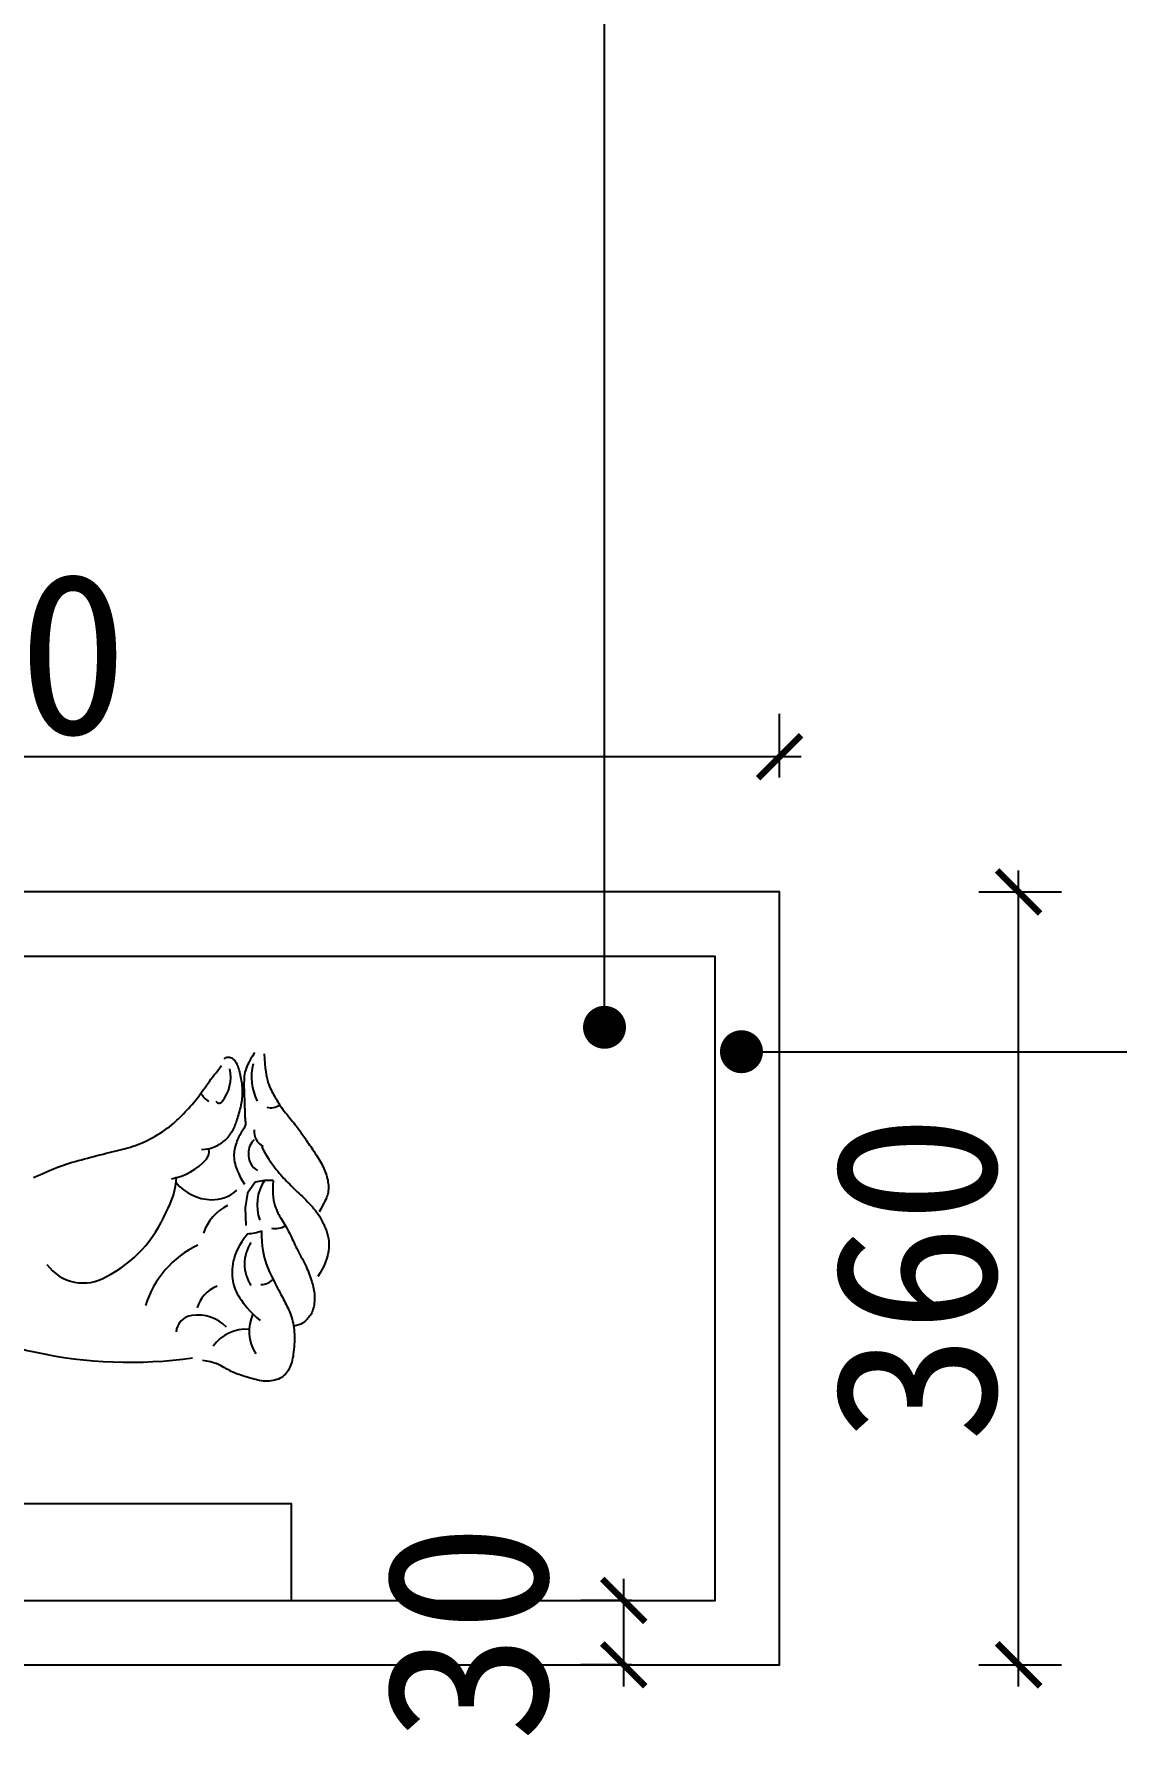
# Model space of a CAD drawing. Header units: millimetres. Extents: x 71641 to 191108, y -23091 to 29972.
# Drawn here: x 162887 to 163390, y -3899 to -3098 of the extents above; entities that cross this region are included whole.
import ezdxf

# ---------------------------------------------------------------- set-up
doc = ezdxf.new("R2010")
doc.units = ezdxf.units.MM
doc.layers.add('3', color=5, linetype='Continuous')
doc.layers.add('7', color=7, linetype='Continuous')
doc.styles.add('30', font='SimSun.ttf', dxfattribs={"height": 75})
doc.dimstyles.new('30', dxfattribs={"dimscale": 0, "dimtxt": 90, "dimasz": 20, "dimexe": 20, "dimexo": 20, "dimgap": 10, "dimtad": 1, "dimdec": 0, "dimzin": 0, "dimdsep": 46, "dimtxsty": '30', "dimblk": 'ARCHTICK', "dimcen": 20, "dimdle": 10, "dimclrd": 8, "dimclre": 8, "dimclrt": 2, "dimadec": 0, "dimazin": 0, "dimtfac": 1, "dimtdec": 0, "dimtmove": 2, "dimatfit": 3, "dimldrblk": 'DOT', "dimfxl": 0, "dimtolj": 2, "dimtzin": 0, "dimlwd": -1, "dimarcsym": 0})

# ---------------------------------------------------------------- blocks, each defined once
blk = doc.blocks.new('_ARCHTICK')
at = {"color": 0, "linetype": 'ByBlock', "const_width": 0.15}
blk.add_lwpolyline([(-0.5, -0.5), (0.5, 0.5)], dxfattribs=at)
blk = doc.blocks.new('*D602')
at = {"color": 8}
blk.add_line((163160.95, -3867.24), (163160.95, -3817.24), dxfattribs=at)
at = {"color": 8, "lineweight": -2}
for p, q in [((163164.48, -3827.24), (163140.95, -3827.24)), ((163164.48, -3857.24), (163140.95, -3857.24))]:
    blk.add_line(p, q, dxfattribs=at)
at = {"layer": 'Defpoints', "color": 0}
for p in [(163160.95, -3827.24), (163184.48, -3827.24), (163184.48, -3857.24)]:
    blk.add_point(p, dxfattribs=at)
at = {"color": 8, "xscale": 20, "yscale": 20, "zscale": 20}
for p, rotation in [((163160.95, -3827.24), 90), ((163160.95, -3857.24), 270)]:
    blk.add_blockref('_ARCHTICK', p, dxfattribs=dict(at, rotation=rotation))
at = {"color": 2, "insert": (163088.45, -3842.24), "char_height": 75, "attachment_point": 5, "rotation": 90, "style": '30'}
blk.add_mtext('\\A2;30', dxfattribs=at)
blk = doc.blocks.new('_Dot')
at = {"color": 0, "linetype": 'ByBlock', "lineweight": -2}
blk.add_line((-0.5, 0), (-1, 0), dxfattribs=at)
at = {"color": 0, "linetype": 'ByBlock', "const_width": 0.5}
blk.add_lwpolyline([(-0.25, 0, 1), (0.25, 0, 1)], format="xyb", close=True, dxfattribs=at)
blk = doc.blocks.new('DOT')
at = {"color": 0, "linetype": 'ByBlock'}
blk.add_line((-0.5, 0), (-1, 0), dxfattribs=at)
at = {"color": 0, "linetype": 'ByBlock', "const_width": 0.5}
blk.add_lwpolyline([(-0.25, 0, 1), (0.25, 0, 1)], format="xyb", close=True, dxfattribs=at)
blk = doc.blocks.new('*D604')
at = {"color": 8}
blk.add_line((163344.83, -3867.24), (163344.83, -3487.24), dxfattribs=at)
at = {"color": 8, "lineweight": -2}
for p, q in [((163326.31, -3497.24), (163364.83, -3497.24)), ((163326.31, -3857.24), (163364.83, -3857.24))]:
    blk.add_line(p, q, dxfattribs=at)
at = {"layer": 'Defpoints', "color": 0}
for p in [(163306.31, -3497.24), (163344.83, -3497.24), (163306.31, -3857.24)]:
    blk.add_point(p, dxfattribs=at)
at = {"color": 8, "xscale": 20, "yscale": 20, "zscale": 20}
for p, rotation in [((163344.83, -3497.24), 90), ((163344.83, -3857.24), 270)]:
    blk.add_blockref('_ARCHTICK', p, dxfattribs=dict(at, rotation=rotation))
at = {"color": 2, "insert": (163297.33, -3677.24), "char_height": 75, "attachment_point": 5, "rotation": 90, "style": '30'}
blk.add_mtext('\\A2;360', dxfattribs=at)
blk = doc.blocks.new('*D605')
at = {"color": 8, "lineweight": -2}
for p, q in [((162473.52, -3443.99), (162473.52, -3414.3)), ((163233.52, -3443.99), (163233.52, -3414.3))]:
    blk.add_line(p, q, dxfattribs=at)
at = {"color": 8}
blk.add_line((163243.52, -3434.3), (162463.52, -3434.3), dxfattribs=at)
at = {"layer": 'Defpoints', "color": 0}
for p in [(162473.52, -3434.3), (162473.52, -3463.99), (163233.52, -3463.99)]:
    blk.add_point(p, dxfattribs=at)
at = {"color": 8, "xscale": 20, "yscale": 20, "zscale": 20, "rotation": 180}
blk.add_blockref('_ARCHTICK', (162473.52, -3434.3), dxfattribs=at)
at = {"color": 8, "xscale": 20, "yscale": 20, "zscale": 20}
blk.add_blockref('_ARCHTICK', (163233.52, -3434.3), dxfattribs=at)
at = {"color": 2, "insert": (162853.52, -3386.8), "char_height": 75, "attachment_point": 5, "style": '30'}
blk.add_mtext('\\A2;760', dxfattribs=at)

msp = doc.modelspace()

# ---------------------------------------------------------------- linework, layer by layer
at = {"color": 3}
msp.add_lwpolyline([(162473.52, -3707.24), (162473.52, -3857.24), (163233.52, -3857.24), (163233.52, -3497.24), (162473.52, -3497.24), (162473.52, -3707.24)], dxfattribs=at)
msp.add_lwpolyline([(162503.52, -3827.24), (163203.52, -3827.24), (163203.52, -3527.24), (162503.52, -3527.24)], close=True, dxfattribs=at)
at = {"layer": '3'}
msp.add_lwpolyline([(162988.92, -3612.64, 0.231686), (162986.25, -3618.93, 0.277053), (162990.4, -3627.05)], format="xyb", dxfattribs=at)
for centre, radius, start, end in [((162959.16, -3583.33), 18.78, 321.41842, 11.4434), ((163012.92, -3583.32), 25.32, 166.1577, 206.53751), ((162970.36, -3588.42), 6.74, 201.95848, 247.33678), ((162972.58, -3594.04), 1.61, 201.54075, 321.41842), ((162996.62, -3591.04), 6.73, 254.54367, 307.67731), ((163010.77, -3642.99), 20.57, 146.32067, 200.24402), ((162986.36, -3663.21), 22.23, 116.39661, 161.33759), ((162998.52, -3644.35), 9.7, 260.54679, 300.06275), ((163002.7, -3670.53), 18.34, 146.65881, 213.34119), ((162981.98, -3703.13), 45.65, 115.16481, 163.10943), ((162976.94, -3695.13), 15.23, 110.66527, 164.10678), ((162992.12, -3672.4), 7.66, 269.24948, 316.444), ((162961.03, -3703.01), 8.59, 97.91859, 174.09735), ((162962.46, -3713.27), 18.95, 44.67072, 97.91859)]:
    msp.add_arc(centre, radius, start, end, dxfattribs=at)
at = {"layer": '7', "color": 13}
for points in [[(162989.03, -3572.02), (162988.01, -3573.67), (162987.16, -3575.11), (162986.46, -3576.37), (162985.89, -3577.48), (162985.43, -3578.49), (162985.06, -3579.43), (162984.78, -3580.33), (162984.57, -3581.23), (162984.4, -3582.17), (162984.27, -3583.14), (162984.19, -3584.14), (162984.13, -3585.16), (162984.1, -3586.2), (162984.1, -3587.26), (162984.11, -3588.32), (162984.13, -3589.4), (162984.16, -3590.47), (162984.2, -3591.53), (162984.24, -3592.58), (162984.28, -3593.61), (162984.33, -3594.62), (162984.37, -3595.59), (162984.4, -3596.52), (162984.43, -3597.41), (162984.46, -3598.24), (162984.48, -3599.03), (162984.5, -3599.76), (162984.51, -3600.45), (162984.53, -3601.1), (162984.56, -3601.71), (162984.58, -3602.29), (162984.62, -3602.82), (162984.67, -3603.33), (162984.72, -3603.81), (162984.76, -3604.27), (162984.78, -3604.71), (162984.78, -3605.14), (162984.75, -3605.56), (162984.67, -3605.98), (162984.55, -3606.4), (162984.36, -3606.83), (162984.13, -3607.27), (162983.85, -3607.72), (162983.54, -3608.2), (162983.2, -3608.71), (162982.85, -3609.25), (162982.49, -3609.84), (162982.14, -3610.46), (162981.79, -3611.13), (162981.45, -3611.85), (162981.14, -3612.59), (162980.84, -3613.36), (162980.56, -3614.15), (162980.3, -3614.94), (162980.08, -3615.73), (162979.88, -3616.52), (162979.71, -3617.29), (162979.58, -3618.05), (162979.48, -3618.81), (162979.43, -3619.58), (162979.43, -3620.36), (162979.47, -3621.18), (162979.57, -3622.03), (162979.73, -3622.93), (162979.94, -3623.88), (162980.23, -3624.91), (162980.61, -3626.02), (162981.09, -3627.23), (162981.68, -3628.56), (162982.4, -3630.02), (162983.26, -3631.63), (162984.28, -3633.41)], [(162993.58, -3572.65), (162993.72, -3575.1), (162993.88, -3577.26), (162994.05, -3579.17), (162994.25, -3580.85), (162994.47, -3582.34), (162994.72, -3583.67), (162994.99, -3584.85), (162995.28, -3585.92), (162995.61, -3586.91), (162995.96, -3587.82), (162996.34, -3588.67), (162996.72, -3589.46), (162997.12, -3590.21), (162997.52, -3590.92), (162997.92, -3591.61), (162998.31, -3592.29), (162998.7, -3592.95), (162999.08, -3593.62), (162999.46, -3594.29), (162999.86, -3594.96), (163000.28, -3595.65), (163000.72, -3596.35), (163001.19, -3597.07), (163001.71, -3597.81), (163002.27, -3598.58), (163002.88, -3599.37), (163003.5, -3600.17), (163004.15, -3600.97), (163004.8, -3601.78), (163005.45, -3602.57), (163006.09, -3603.35), (163006.7, -3604.1), (163007.28, -3604.82), (163007.83, -3605.52), (163008.35, -3606.19), (163008.85, -3606.85), (163009.32, -3607.48), (163009.78, -3608.1), (163010.23, -3608.72), (163010.66, -3609.32), (163011.09, -3609.93), (163011.52, -3610.53), (163011.95, -3611.14), (163012.38, -3611.76), (163012.81, -3612.39), (163013.26, -3613.04), (163013.72, -3613.71), (163014.19, -3614.41), (163014.69, -3615.13), (163015.2, -3615.87), (163015.72, -3616.64), (163016.24, -3617.42), (163016.77, -3618.21), (163017.29, -3619.01), (163017.81, -3619.81), (163018.31, -3620.61), (163018.8, -3621.41), (163019.27, -3622.2), (163019.72, -3622.98), (163020.16, -3623.77), (163020.57, -3624.55), (163020.95, -3625.33), (163021.32, -3626.11), (163021.65, -3626.88), (163021.96, -3627.66), (163022.25, -3628.44), (163022.5, -3629.21), (163022.73, -3629.98), (163022.92, -3630.74), (163023.09, -3631.5), (163023.22, -3632.25), (163023.33, -3632.99), (163023.4, -3633.72), (163023.43, -3634.43), (163023.44, -3635.14), (163023.41, -3635.83), (163023.35, -3636.52), (163023.25, -3637.18), (163023.12, -3637.84), (163022.95, -3638.49), (163022.75, -3639.12), (163022.49, -3639.78), (163022.18, -3640.5), (163021.79, -3641.31), (163021.3, -3642.25), (163020.72, -3643.36), (163020.01, -3644.68), (163019.18, -3646.23)], [(162886.07, -3630.17), (162887.55, -3629.56), (162889.01, -3628.95), (162890.43, -3628.34), (162891.83, -3627.75), (162893.21, -3627.16), (162894.58, -3626.58), (162895.94, -3626.03), (162897.29, -3625.49), (162898.65, -3624.98), (162900.01, -3624.49), (162901.38, -3624.03), (162902.76, -3623.59), (162904.15, -3623.17), (162905.55, -3622.76), (162906.96, -3622.36), (162908.39, -3621.97), (162909.82, -3621.58), (162911.27, -3621.19), (162912.73, -3620.81), (162914.18, -3620.42), (162915.64, -3620.05), (162917.08, -3619.68), (162918.51, -3619.31), (162919.91, -3618.96), (162921.29, -3618.62), (162922.63, -3618.3), (162923.94, -3617.98), (162925.22, -3617.67), (162926.47, -3617.36), (162927.7, -3617.04), (162928.91, -3616.72), (162930.1, -3616.39), (162931.27, -3616.04), (162932.43, -3615.67), (162933.58, -3615.27), (162934.72, -3614.85), (162935.86, -3614.4), (162937, -3613.92), (162938.14, -3613.41), (162939.29, -3612.86), (162940.45, -3612.27), (162941.62, -3611.64), (162942.79, -3610.97), (162943.96, -3610.28), (162945.12, -3609.56), (162946.25, -3608.83), (162947.34, -3608.08), (162948.4, -3607.33), (162949.4, -3606.58), (162950.34, -3605.83), (162951.23, -3605.09), (162952.07, -3604.35), (162952.88, -3603.61), (162953.67, -3602.85), (162954.44, -3602.09), (162955.21, -3601.31), (162955.98, -3600.52), (162956.76, -3599.71), (162957.55, -3598.88), (162958.35, -3598.03), (162959.13, -3597.17), (162959.91, -3596.3), (162960.67, -3595.42), (162961.41, -3594.54), (162962.12, -3593.65), (162962.8, -3592.76), (162963.45, -3591.87), (162964.08, -3590.98), (162964.71, -3590.08), (162965.33, -3589.18), (162965.97, -3588.27), (162966.62, -3587.34), (162967.3, -3586.41), (162968.01, -3585.46), (162968.75, -3584.49), (162969.52, -3583.5), (162970.3, -3582.49), (162971.11, -3581.45), (162971.93, -3580.38), (162972.75, -3579.28), (162973.59, -3578.13)], [(162974.87, -3575), (162975.32, -3574.63), (162975.81, -3574.38), (162976.31, -3574.24), (162976.81, -3574.21), (162977.32, -3574.25), (162977.81, -3574.38), (162978.27, -3574.56), (162978.71, -3574.79), (162979.1, -3575.06), (162979.46, -3575.36), (162979.78, -3575.7), (162980.08, -3576.08), (162980.35, -3576.49), (162980.6, -3576.94), (162980.83, -3577.43), (162981.06, -3577.96), (162981.27, -3578.53), (162981.48, -3579.14), (162981.68, -3579.77), (162981.88, -3580.44), (162982.06, -3581.14), (162982.24, -3581.86), (162982.4, -3582.6), (162982.55, -3583.36), (162982.7, -3584.14), (162982.82, -3584.93), (162982.94, -3585.72), (162983.04, -3586.52), (162983.12, -3587.32), (162983.19, -3588.12), (162983.24, -3588.9), (162983.27, -3589.68), (162983.29, -3590.44), (162983.28, -3591.19), (162983.26, -3591.94), (162983.21, -3592.69), (162983.14, -3593.44), (162983.05, -3594.21), (162982.93, -3594.99), (162982.78, -3595.8), (162982.61, -3596.63), (162982.42, -3597.48), (162982.2, -3598.34), (162981.98, -3599.2), (162981.74, -3600.05), (162981.5, -3600.89), (162981.26, -3601.71), (162981.02, -3602.5), (162980.8, -3603.25), (162980.57, -3603.96), (162980.35, -3604.65), (162980.12, -3605.3), (162979.89, -3605.94), (162979.64, -3606.55), (162979.38, -3607.15), (162979.1, -3607.74), (162978.8, -3608.32), (162978.47, -3608.9), (162978.12, -3609.46), (162977.74, -3610.01), (162977.35, -3610.55), (162976.94, -3611.06), (162976.52, -3611.56), (162976.07, -3612.04), (162975.61, -3612.49), (162975.14, -3612.92), (162974.64, -3613.33), (162974.14, -3613.73), (162973.61, -3614.11), (162973.07, -3614.49), (162972.51, -3614.86), (162971.93, -3615.23), (162971.33, -3615.59), (162970.69, -3615.95), (162969.97, -3616.28), (162969.15, -3616.59), (162968.2, -3616.87), (162967.09, -3617.09), (162965.81, -3617.27), (162964.31, -3617.37)], [(162992.21, -3615.88), (162993.45, -3618.06), (162994.59, -3619.97), (162995.63, -3621.63), (162996.6, -3623.08), (162997.49, -3624.34), (162998.32, -3625.46), (162999.1, -3626.46), (162999.84, -3627.36), (163000.56, -3628.21), (163001.24, -3629.01), (163001.91, -3629.77), (163002.57, -3630.5), (163003.23, -3631.2), (163003.89, -3631.89), (163004.55, -3632.58), (163005.23, -3633.26), (163005.94, -3633.96), (163006.66, -3634.67), (163007.4, -3635.39), (163008.15, -3636.11), (163008.92, -3636.85), (163009.7, -3637.6), (163010.49, -3638.36), (163011.29, -3639.14), (163012.09, -3639.92), (163012.89, -3640.71), (163013.68, -3641.51), (163014.47, -3642.33), (163015.23, -3643.15), (163015.98, -3643.98), (163016.69, -3644.81), (163017.38, -3645.66), (163018.02, -3646.51), (163018.63, -3647.37), (163019.2, -3648.25), (163019.74, -3649.15), (163020.26, -3650.06), (163020.75, -3651.01), (163021.23, -3651.98), (163021.68, -3652.99), (163022.12, -3654.03), (163022.53, -3655.11), (163022.9, -3656.25), (163023.21, -3657.44), (163023.45, -3658.7), (163023.61, -3660.03), (163023.67, -3661.43), (163023.61, -3662.92), (163023.43, -3664.5), (163023.13, -3666.14), (163022.69, -3667.83), (163022.12, -3669.56), (163021.42, -3671.29), (163020.58, -3673.01), (163019.61, -3674.69), (163018.49, -3676.33)], [(162997.75, -3631.65), (162993.66, -3631.58), (162989.3, -3632.4), (162985.75, -3637.57), (162984.66, -3644.38), (162984.93, -3652.55)], [(162997.75, -3631.65), (162997.56, -3633.94), (162997.5, -3635.98), (162997.55, -3637.79), (162997.69, -3639.4), (162997.91, -3640.83), (162998.19, -3642.09), (162998.51, -3643.22), (162998.85, -3644.24), (162999.21, -3645.16), (162999.57, -3646.01), (162999.94, -3646.79), (163000.33, -3647.53), (163000.72, -3648.24), (163001.13, -3648.94), (163001.56, -3649.65), (163002, -3650.38), (163002.45, -3651.14), (163002.91, -3651.93), (163003.39, -3652.75), (163003.86, -3653.59), (163004.34, -3654.46), (163004.81, -3655.33), (163005.28, -3656.22), (163005.73, -3657.11), (163006.17, -3658), (163006.6, -3658.89), (163007.02, -3659.78), (163007.44, -3660.68), (163007.86, -3661.58), (163008.29, -3662.48), (163008.73, -3663.38), (163009.19, -3664.29), (163009.66, -3665.21), (163010.16, -3666.13), (163010.66, -3667.05), (163011.16, -3667.97), (163011.65, -3668.89), (163012.13, -3669.81), (163012.6, -3670.73), (163013.04, -3671.65), (163013.45, -3672.56), (163013.83, -3673.46), (163014.18, -3674.35), (163014.51, -3675.24), (163014.82, -3676.11), (163015.11, -3676.98), (163015.38, -3677.83), (163015.64, -3678.66), (163015.89, -3679.48), (163016.13, -3680.29), (163016.34, -3681.1), (163016.54, -3681.9), (163016.7, -3682.71), (163016.84, -3683.53), (163016.94, -3684.37), (163017, -3685.22), (163017.02, -3686.1), (163017.01, -3687), (163016.95, -3687.9), (163016.85, -3688.79), (163016.73, -3689.65), (163016.57, -3690.49), (163016.37, -3691.28), (163016.15, -3692.01), (163015.91, -3692.68), (163015.63, -3693.29), (163015.34, -3693.85), (163015.01, -3694.37), (163014.67, -3694.86), (163014.3, -3695.33), (163013.91, -3695.79), (163013.49, -3696.25), (163013.05, -3696.72), (163012.57, -3697.2), (163012.01, -3697.66), (163011.35, -3698.11), (163010.58, -3698.53), (163009.65, -3698.91), (163008.56, -3699.25), (163007.26, -3699.54)], [(162992.31, -3655.07), (162992.34, -3657.71), (162992.44, -3660.06), (162992.6, -3662.16), (162992.83, -3664.06), (162993.13, -3665.8), (162993.51, -3667.42), (162993.95, -3668.97), (162994.46, -3670.49), (162995.05, -3672.01), (162995.69, -3673.53), (162996.38, -3675.03), (162997.08, -3676.49), (162997.79, -3677.91), (162998.49, -3679.27), (162999.16, -3680.54), (162999.79, -3681.72), (163000.35, -3682.79), (163000.86, -3683.76), (163001.33, -3684.66), (163001.75, -3685.5), (163002.16, -3686.29), (163002.54, -3687.05), (163002.92, -3687.8), (163003.3, -3688.56), (163003.68, -3689.33), (163004.08, -3690.13), (163004.47, -3690.94), (163004.86, -3691.78), (163005.23, -3692.63), (163005.59, -3693.5), (163005.93, -3694.39), (163006.24, -3695.29), (163006.52, -3696.21), (163006.77, -3697.15), (163006.99, -3698.11), (163007.18, -3699.1), (163007.33, -3700.11), (163007.45, -3701.15), (163007.54, -3702.22), (163007.6, -3703.33), (163007.63, -3704.47), (163007.63, -3705.63), (163007.59, -3706.81), (163007.54, -3707.99), (163007.46, -3709.16), (163007.36, -3710.31), (163007.23, -3711.42), (163007.09, -3712.49), (163006.94, -3713.5), (163006.76, -3714.46), (163006.56, -3715.36), (163006.34, -3716.22), (163006.09, -3717.04), (163005.82, -3717.82), (163005.51, -3718.56), (163005.17, -3719.28), (163004.79, -3719.96), (163004.37, -3720.62), (163003.91, -3721.24), (163003.4, -3721.83), (163002.86, -3722.38), (163002.26, -3722.88), (163001.61, -3723.34), (163000.92, -3723.75), (163000.17, -3724.1), (162999.38, -3724.4), (162998.55, -3724.65), (162997.68, -3724.85), (162996.8, -3724.99), (162995.89, -3725.08), (162994.98, -3725.12), (162994.07, -3725.1), (162993.16, -3725.04), (162992.25, -3724.92), (162991.35, -3724.77), (162990.46, -3724.58), (162989.57, -3724.37), (162988.68, -3724.13), (162987.8, -3723.89), (162986.93, -3723.63), (162986.06, -3723.38), (162985.2, -3723.12), (162984.35, -3722.86), (162983.52, -3722.6), (162982.7, -3722.33), (162981.9, -3722.06), (162981.12, -3721.78), (162980.36, -3721.48), (162979.63, -3721.18), (162978.92, -3720.87), (162978.22, -3720.54), (162977.53, -3720.2), (162976.84, -3719.84), (162976.15, -3719.46), (162975.45, -3719.07), (162974.73, -3718.66), (162973.97, -3718.22), (162973.16, -3717.78), (162972.24, -3717.33), (162971.19, -3716.9), (162969.95, -3716.49), (162968.5, -3716.11), (162966.79, -3715.77), (162964.79, -3715.49)], [(162985.85, -3656.43), (162984.33, -3658.4), (162983.05, -3660.23), (162981.99, -3661.95), (162981.13, -3663.57), (162980.44, -3665.09), (162979.89, -3666.54), (162979.47, -3667.92), (162979.14, -3669.24), (162978.89, -3670.53), (162978.71, -3671.77), (162978.59, -3672.98), (162978.54, -3674.15), (162978.54, -3675.29), (162978.61, -3676.39), (162978.72, -3677.46), (162978.89, -3678.49), (162979.1, -3679.5), (162979.37, -3680.48), (162979.69, -3681.44), (162980.07, -3682.41), (162980.5, -3683.37), (162981, -3684.35), (162981.57, -3685.35), (162982.2, -3686.38), (162982.91, -3687.45), (162983.71, -3688.57), (162984.62, -3689.75), (162985.67, -3691), (162986.88, -3692.32), (162988.26, -3693.72), (162989.84, -3695.22), (162991.63, -3696.82)]]:
    msp.add_lwpolyline(points, dxfattribs=at)
for points in [[(162892.36, -3670.79, 0.385889), (162920.17, -3676.38, 0.175234), (162947.84, -3646.4, 0.11788), (162952.73, -3630)], [(162952.49, -3632.63, 0.216394), (162968.84, -3640.57, 0.189122), (162980.84, -3636.21, 0.189122)], [(162861.75, -3701.31, 0.107219), (162886.47, -3711.51, 0.088788), (162960.19, -3714.24, 0.043564)]]:
    msp.add_lwpolyline(points, format="xyb", dxfattribs=at)
msp.add_lwpolyline([(162781.21, -3827.24), (163006.21, -3827.24), (163006.21, -3782.24), (162781.21, -3782.24)], close=True, dxfattribs=at)
for centre, radius, start, end in [((162997.27, -3608.45), 8.5, 177.67416, 240.71831), ((162962.91, -3618.36), 4.95, 318.62776, 15.35264), ((162945.32, -3602.87), 28.39, 280.26639, 318.62776), ((162985.13, -3719.76), 18.85, 85.7411, 144.60978), ((163006.08, -3701.81), 19.57, 155.60419, 212.63832)]:
    msp.add_arc(centre, radius, start, end, dxfattribs=at)
at = {"layer": '7'}
msp.add_arc((162984.3, -3633.02), 23.47, 273.79353, 289.95668, dxfattribs=at)

# ---------------------------------------------------------------- dimensions: what is measured, and where the dimension line sits
at = {"color": 3}
for p1, p2, distance, picture, middle in [((163233.52, -3463.99), (162473.52, -3463.99), -29.69, '*D605', (162853.52, -3386.8)), ((163306.31, -3857.24), (163306.31, -3497.24), -38.52, '*D604', (163297.33, -3677.24)), ((163184.48, -3857.24), (163184.48, -3827.24), 23.53, '*D602', (163088.45, -3842.24))]:
    dim = msp.add_aligned_dim(p1=p1, p2=p2, distance=distance, dimstyle='30', override={"dimscale": 1, "dimtxt": 75, "dimldrblk": 'DOT'}, dxfattribs=at)
    dim.commit()
    dim.dimension.update_dxf_attribs({"geometry": picture, "text_midpoint": middle})

# ---------------------------------------------------------------- leaders
for points in [[(163151.99, -3560.29), (163151.99, -3028.85), (164623.81, -3028.85)], [(163215.75, -3571.66), (164628.34, -3571.66)]]:
    msp.add_leader(points, dimstyle='30', override={"dimscale": 1, "dimtxt": 75, "dimtad": 0, "dimldrblk": 'DOT'}, dxfattribs=at)

doc.saveas('drawing.dxf')
